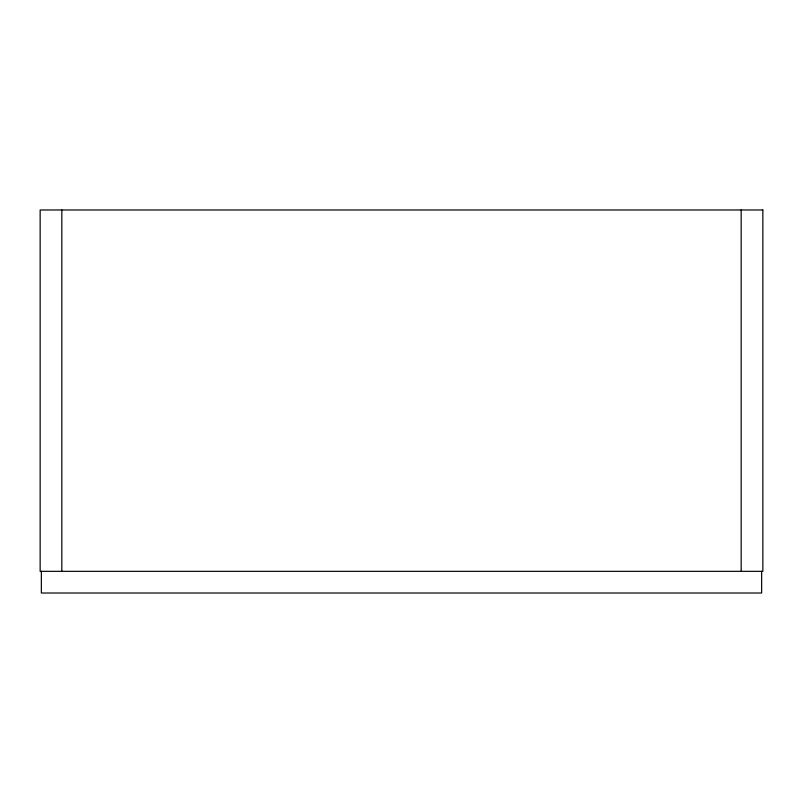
<?xml version="1.0" encoding="UTF-8"?>
<svg xmlns="http://www.w3.org/2000/svg" width="803" height="803" viewBox="0 0 803 803"><rect width="100%" height="100%" fill="white"/><g stroke="black" fill="none" stroke-linecap="round" stroke-linejoin="round"><path stroke-width="1.2" d="M761.645 571.335L761.645 593.015L41.355 593.015L41.355 571.335M741.169 209.984L741.169 571.335M61.831 209.984L61.831 571.335M762.85 209.984L40.15 209.984L40.15 571.335L762.85 571.335L762.85 209.984"/></g></svg>
